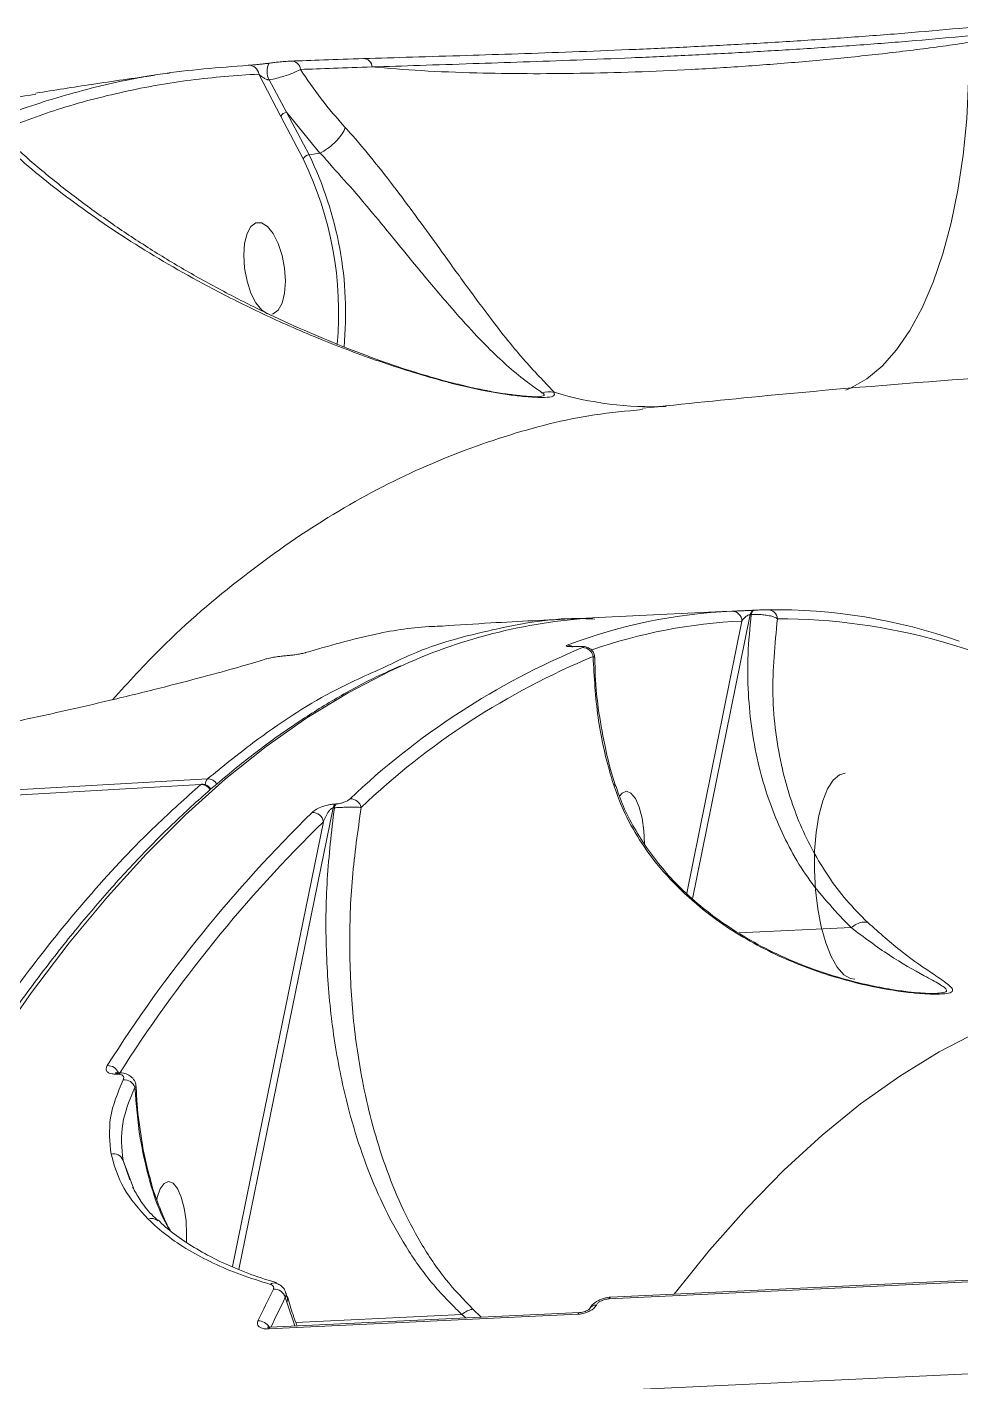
# Model space of a CAD drawing. Header units: millimetres. Extents: x -7151 to 6134, y -5040 to 5562.
# Drawn here: x -2228.9 to -2138.3, y 545.3 to 676.7 of the extents above; entities that cross this region are included whole.
import ezdxf

# ---------------------------------------------------------------- set-up
doc = ezdxf.new("R2010")
doc.units = ezdxf.units.MM
doc.layers.add('DIKOM_ОБЪЕКТ', color=7, linetype='Continuous')

msp = doc.modelspace()

# ---------------------------------------------------------------- linework, layer by layer
at = {"layer": 'DIKOM_ОБЪЕКТ', "color": 7, "linetype": 'Continuous', "lineweight": 15}
for p, q in [((-2215.04, 672.259), (-2215.254, 672.228)), ((-2204.257, 668.064), (-2206.4, 672.172)), ((-2205.394, 671.595), (-2203.695, 668.468)), ((-2202.085, 663.936), (-2204.257, 668.064)), ((-2200.48, 664.506), (-2203.695, 668.468)), ((-2203.695, 668.468), (-2201.522, 664.34)), ((-2200.48, 664.506), (-2201.522, 664.34)), ((-2200.476, 664.507), (-2200.48, 664.506)), ((-2158.361, 620.171), (-2158.458, 620.167)), ((-2160.758, 620.067), (-2173.421, 619.471)), ((-2164.878, 592.721), (-2159.517, 619.123)), ((-2158.715, 619.746), (-2164.312, 592.178)), ((-2158.618, 619.751), (-2158.715, 619.746)), ((-2175.559, 616.658), (-2175.597, 616.649)), ((-2175.567, 616.651), (-2175.597, 616.649)), ((-2199.178, 601.008), (-2208.335, 556.247)), ((-2199.064, 601.013), (-2199.178, 601.008)), ((-2199.016, 601.381), (-2198.902, 601.387)), ((-2208.956, 556.514), (-2200.13, 599.662)), ((-2148.936, 589.39), (-2159.828, 588.877)), ((-2140.647, 583.02), (-2140.538, 583.031)), ((-2220.175, 575.195), (-2220.257, 575.191)), ((-2220.03, 575.302), (-2220.112, 575.298)), ((-2220.03, 575.302), (-2220.038, 575.301)), ((-2219.558, 566.82), (-2219.16, 565.761)), ((-2218.905, 564.925), (-2219.558, 566.82)), ((-2219.16, 565.761), (-2218.544, 564.123)), ((-2252.117, 540.743), (-1798.11, 562.095)), ((-2094.405, 557.22), (-2172.261, 553.558)), ((-2094.583, 557.054), (-2172.439, 553.392)), ((-2203.68, 553.055), (-2203.82, 553.54)), ((-2203.635, 553.524), (-2203.771, 553.992)), ((-2175.445, 551.893), (-2205.462, 550.481)), ((-2175.265, 552.062), (-2205.282, 550.65)), ((-2202.905, 550.762), (-2203.68, 553.055)), ((-2186.705, 551.864), (-2202.804, 551.107)), ((-2186.3, 551.543), (-2186.705, 551.864)), ((-2185.627, 552.393), (-2184.814, 551.613))]:
    msp.add_line(p, q, dxfattribs=at)
at = {"layer": 'DIKOM_ОБЪЕКТ', "color": 7, "linetype": 'Continuous', "lineweight": 15, "flags": 128}
for points in [[(-2137.501, 675.227), (-2137.525, 671.491), (-2137.711, 667.839), (-2138.057, 664.307), (-2138.56, 660.926), (-2139.215, 657.727), (-2140.018, 654.739), (-2140.959, 651.99), (-2142.031, 649.504), (-2143.224, 647.304), (-2144.527, 645.41), (-2145.928, 643.84), (-2147.414, 642.607), (-2148.973, 641.724), (-2149.487, 641.515)], [(-2205.125, 648.891), (-2204.986, 648.926), (-2204.502, 649.282), (-2204.127, 649.967), (-2203.889, 650.925), (-2203.809, 652.078), (-2203.893, 653.333), (-2204.134, 654.588), (-2204.512, 655.741), (-2204.998, 656.7), (-2205.55, 657.386), (-2206.126, 657.744), (-2206.677, 657.744), (-2207.161, 657.388), (-2207.536, 656.703), (-2207.774, 655.745), (-2207.854, 654.592), (-2207.77, 653.337), (-2207.529, 652.082), (-2207.151, 650.929), (-2206.666, 649.97), (-2206.113, 649.284), (-2205.537, 648.926)], [(-2158.715, 619.746), (-2158.694, 619.838), (-2158.668, 619.92), (-2158.639, 619.992), (-2158.607, 620.053), (-2158.572, 620.101), (-2158.535, 620.137), (-2158.496, 620.159), (-2158.455, 620.167)], [(-2158.618, 619.751), (-2158.597, 619.842), (-2158.571, 619.925), (-2158.542, 619.997), (-2158.51, 620.058), (-2158.475, 620.106), (-2158.438, 620.141), (-2158.399, 620.163), (-2158.359, 620.171)], [(-2192.328, 614.885), (-2193.673, 614.269), (-2197.717, 612.173), (-2201.724, 609.73), (-2205.691, 606.942), (-2209.614, 603.811), (-2213.49, 600.34), (-2217.316, 596.532), (-2221.087, 592.389), (-2224.803, 587.917), (-2228.458, 583.117), (-2232.05, 577.994), (-2235.577, 572.554), (-2239.034, 566.799), (-2242.42, 560.735), (-2245.73, 554.368), (-2248.964, 547.702), (-2252.117, 540.743)], [(-2212.025, 603.267), (-2231.746, 602.145), (-2251.412, 600.672), (-2271.017, 598.847), (-2290.555, 596.672), (-2310.019, 594.147), (-2329.405, 591.272), (-2348.706, 588.049), (-2367.917, 584.478), (-2387.031, 580.561)], [(-2386.39, 581.107), (-2367.276, 585.024), (-2348.065, 588.595), (-2328.764, 591.818), (-2309.379, 594.693), (-2289.914, 597.218), (-2270.376, 599.393), (-2250.771, 601.218), (-2231.105, 602.691), (-2211.384, 603.813)], [(-2211.937, 603.305), (-2211.96, 603.302), (-2212.025, 603.267)], [(-2149.502, 604.374), (-2150.059, 604.212), (-2150.667, 603.694), (-2151.216, 602.84), (-2151.685, 601.68), (-2152.06, 600.256), (-2152.324, 598.621), (-2152.47, 596.832), (-2152.491, 594.954), (-2152.387, 593.056), (-2152.163, 591.207), (-2151.824, 589.472), (-2151.385, 587.914), (-2150.862, 586.591), (-2150.271, 585.549), (-2149.636, 584.826), (-2148.98, 584.449), (-2148.562, 584.396)], [(-2168.973, 597.52), (-2169.029, 598.792), (-2169.206, 600.018), (-2169.491, 601.09), (-2169.861, 601.921), (-2170.285, 602.446), (-2170.728, 602.62), (-2171.156, 602.429), (-2171.403, 602.127)], [(-2118.216, 584.025), (-2120.754, 583.834), (-2124.733, 583.243), (-2128.69, 582.298), (-2132.62, 580.999), (-2136.52, 579.348), (-2140.386, 577.347), (-2144.215, 574.996), (-2148.003, 572.299), (-2151.746, 569.258), (-2155.442, 565.876), (-2159.087, 562.156), (-2162.676, 558.101), (-2166.106, 553.847)], [(-2220.114, 575.298), (-2220.169, 575.281), (-2220.257, 575.191)], [(-2220.038, 575.301), (-2220.087, 575.285), (-2220.175, 575.195)], [(-2213.42, 558.894), (-2213.391, 559.675), (-2213.447, 560.954), (-2213.624, 562.179), (-2213.909, 563.252), (-2214.279, 564.083), (-2214.703, 564.607), (-2215.146, 564.781), (-2215.574, 564.591), (-2215.951, 564.052), (-2216.248, 563.208), (-2216.29, 563.03)], [(-2204.716, 554.902), (-2204.737, 554.91), (-2204.763, 554.918)], [(-2175.262, 552.062), (-2175.265, 552.062), (-2175.33, 552.041), (-2175.39, 551.984), (-2175.445, 551.893)]]:
    msp.add_lwpolyline(points, dxfattribs=at)
at = {"layer": 'DIKOM_ОБЪЕКТ', "color": 7, "linetype": 'Continuous', "lineweight": 15}
for centre, radius, start, end in [((-2207.33, 672.092), 0.933, 4.91718, 95.47036), ((-2203.706, 672.422), 1.879, 154.78776, 206.11855), ((-2203.255, 672.523), 0.904, 5.85627, 94.64041), ((-2196.223, 672.853), 0.815, 0.09232, 90.42184), ((-2203.595, 667.735), 0.74, 97.82319, 153.65225), ((-2201.422, 663.607), 0.74, 97.8298, 153.65365), ((-2232.82, 648.99), 34.177, 354.88796, 25.93293), ((-2233.048, 648.957), 35.079, 354.63132, 26.01147), ((-2178.27, 638.866), 2.493, 77.94124, 105.20877), ((-2168.277, 672.835), 32.922, 253.27915, 272.42936), ((-2156.25, 566.996), 53.233, 70.45381, 90.8656), ((-2157.037, 619.262), 0.962, 4.77322, 91.03006), ((-2170.642, 566.743), 52.801, 93.01738, 114.24959), ((-2158.202, 568.544), 51.585, 92.55492, 110.7322), ((-2157.251, 567.934), 51.239, 92.53462, 109.24696), ((-2160.487, 619.108), 0.97, 0.90844, 90.82804), ((-2155.959, 561.466), 57.876, 58.43126, 90.11844), ((-2147.029, 548.898), 73.198, 112.4437, 133.62315), ((-2176.424, 615.859), 0.93, 60.3055, 92.39514), ((-2174.959, 615.542), 1.01, 7.75795, 90.82934), ((-2146.08, 548.182), 73.026, 112.44271, 133.62482), ((-2211.998, 602.221), 1.046, 30.33121, 91.4929), ((-2211.89, 602.306), 1, 30.22714, 92.74145), ((-2210.6, 603.221), 0.982, 142.92657, 177.83205), ((-2211.358, 602.769), 1.045, 31.29535, 91.44207), ((-2197.508, 600.816), 1.07, 12.32201, 91.09289), ((-2105.378, 502.665), 137.002, 134.38694, 147.63054), ((-2201.19, 599.498), 1.073, 8.81122, 91.13552), ((-2198.46, 600.918), 0.723, 140.12276, 172.83064), ((-2198.334, 600.918), 0.736, 140.41035, 172.54306), ((-2104.54, 502.001), 136.656, 134.38584, 147.63141), ((-2221.056, 574.88), 1.133, 22.33877, 91.8105), ((-2219.464, 573.541), 1.106, 18.44869, 94.23951), ((-2220.465, 566.481), 0.969, 20.49895, 105.30009), ((-2216.78, 560.347), 0.84, 46.14074, 114.37226), ((-2204.887, 554.366), 0.565, 77.34694, 130.59475), ((-1965.474, 436.558), 266.898, 153.81427, 154.54996), ((-1960.898, 434.095), 270.699, 153.81653, 154.49536), ((-2204.923, 553.175), 1.161, 18.30273, 92.83234), ((-2204.281, 553.349), 0.669, 333.93994, 15.14022), ((-2172.208, 553.324), 0.24, 102.72544, 163.39463), ((-2173.644, 552.026), 0.768, 89.81998, 151.64275), ((-2206.426, 550.049), 1.202, 30.35036, 92.20819), ((-2205.227, 550.412), 0.245, 103.12212, 163.52638)]:
    msp.add_arc(centre, radius, start, end, dxfattribs=at)
for points, knots in [([(-2196.229, 673.668), (-2194.686, 673.715), (-2191.6, 673.81), (-2186.505, 673.964), (-2181.277, 674.131), (-2176.002, 674.316), (-2170.514, 674.532), (-2164.875, 674.786), (-2159.163, 675.081), (-2153.454, 675.421), (-2147.831, 675.809), (-2142.336, 676.24), (-2138.866, 676.563), (-2137.133, 676.724)], [0, 0, 0, 0, 0.100973, 0.201937, 0.2903357, 0.3790222, 0.4674258, 0.5561111, 0.6450885, 0.7337819, 0.8224266, 0.9113526, 1, 1, 1, 1]), ([(-2137.545, 675.875), (-2139.242, 675.719), (-2142.641, 675.406), (-2148.024, 674.988), (-2153.531, 674.611), (-2159.121, 674.28), (-2164.714, 673.991), (-2170.236, 673.741), (-2175.609, 673.526), (-2180.774, 673.34), (-2185.892, 673.168), (-2190.879, 673.007), (-2193.899, 672.906), (-2195.408, 672.855)], [0, 0, 0, 0, 0.0886947, 0.177671, 0.2663623, 0.3550653, 0.4440547, 0.5327628, 0.6211381, 0.7098018, 0.7981783, 0.8990893, 1, 1, 1, 1]), ([(-2195.408, 672.855), (-2193.841, 672.727), (-2190.707, 672.471), (-2185.589, 672.27), (-2180.409, 672.192), (-2175.255, 672.224), (-2169.907, 672.359), (-2164.422, 672.599), (-2158.875, 672.94), (-2153.334, 673.377), (-2147.879, 673.909), (-2142.549, 674.52), (-2139.182, 674.992), (-2137.501, 675.227)], [0, 0, 0, 0, 0.1033699, 0.2067483, 0.2946045, 0.3827314, 0.4705883, 0.5587435, 0.6471813, 0.7353375, 0.823466, 0.9118652, 1, 1, 1, 1]), ([(-2233.317, 667.282), (-2233.048, 667.391), (-2231.702, 667.936), (-2228.18, 669.244), (-2222.688, 670.879), (-2215.421, 672.407), (-2210.282, 672.801), (-2207.419, 673.021)], [0, 0, 0, 0, 0.03216677, 0.16083693, 0.41839658, 0.67595818, 1, 1, 1, 1]), ([(-2207.419, 673.021), (-2207.395, 673.022), (-2207.248, 673.029), (-2206.903, 673.055), (-2206.363, 673.108), (-2205.856, 673.164), (-2205.557, 673.203), (-2205.407, 673.223)], [0, 0, 0, 0, 0.0638816, 0.3886021, 0.6455402, 0.8223621, 1, 1, 1, 1]), ([(-2205.407, 673.223), (-2205.25, 673.243), (-2204.939, 673.283), (-2204.402, 673.342), (-2203.808, 673.398), (-2203.499, 673.415), (-2203.329, 673.425)], [0, 0, 0, 0, 0.1849848, 0.3686762, 0.6500822, 1, 1, 1, 1]), ([(-2203.329, 673.425), (-2202.295, 673.463), (-2200.214, 673.541), (-2197.564, 673.626), (-2196.229, 673.668)], [0, 0, 0, 0, 0.4965023, 1, 1, 1, 1]), ([(-2195.408, 672.855), (-2196.697, 672.813), (-2199.293, 672.731), (-2201.33, 672.654), (-2202.356, 672.616)], [0, 0, 0, 0, 0.4964865, 1, 1, 1, 1]), ([(-2206.4, 672.172), (-2208.6, 672.019), (-2212.999, 671.713), (-2219.501, 670.525), (-2225.73, 668.911), (-2229.735, 667.387), (-2231.638, 666.663)], [0, 0, 0, 0, 0.2553603, 0.5107259, 0.7674909, 1, 1, 1, 1]), ([(-2216.493, 672.05), (-2218.522, 671.764), (-2222.375, 671.222), (-2226.22, 670.605), (-2228.04, 670.313)], [0, 0, 0, 0, 0.5265154, 1, 1, 1, 1]), ([(-2205.394, 671.595), (-2205.43, 671.599), (-2205.493, 671.607), (-2205.622, 671.646), (-2205.817, 671.729), (-2206.085, 671.894), (-2206.28, 672.053), (-2206.383, 672.155), (-2206.4, 672.172)], [0, 0, 0, 0, 0.0724217, 0.1226622, 0.2787612, 0.5489938, 0.9247255, 1, 1, 1, 1]), ([(-2202.356, 672.616), (-2202.58, 672.5), (-2202.991, 672.287), (-2203.862, 671.983), (-2204.67, 671.751), (-2205.148, 671.648), (-2205.394, 671.595)], [0, 0, 0, 0, 0.3312404, 0.607805, 0.7983, 1, 1, 1, 1]), ([(-2202.356, 672.616), (-2201.709, 671.655), (-2200.41, 669.726), (-2198.804, 667.898), (-2197.998, 666.98)], [0, 0, 0, 0, 0.497856, 1, 1, 1, 1]), ([(-2228.027, 670.231), (-2230.833, 669.731), (-2236.994, 668.633), (-2246.223, 665.317), (-2255.641, 660.668), (-2264.667, 654.744), (-2273.296, 647.665), (-2281.661, 639.299), (-2289.731, 629.638), (-2297.446, 618.631), (-2303.956, 607.968), (-2307.688, 600.521), (-2309.171, 597.562)], [0, 0, 0, 0, 0.088947, 0.1952519, 0.3014697, 0.4046892, 0.5079883, 0.611208, 0.7174252, 0.82373, 0.9299479, 1, 1, 1, 1]), ([(-2187.785, 642.251), (-2188.791, 642.532), (-2190.987, 643.144), (-2194.317, 644.259), (-2197.891, 645.59), (-2201.64, 647.142), (-2205.507, 648.898), (-2209.406, 650.851), (-2213.244, 652.961), (-2216.996, 655.222), (-2220.64, 657.629), (-2224.159, 660.165), (-2227.444, 662.786), (-2229.991, 664.998), (-2231.315, 666.335), (-2231.748, 666.772)], [0, 0, 0, 0, 0.0518611, 0.1131823, 0.1791078, 0.2507017, 0.3298008, 0.4115915, 0.4964857, 0.5841619, 0.6743241, 0.7672911, 0.86208, 0.9549043, 1, 1, 1, 1]), ([(-2197.998, 666.98), (-2198.009, 666.95), (-2198.043, 666.857), (-2198.179, 666.565), (-2198.493, 666.073), (-2199.057, 665.457), (-2199.75, 664.88), (-2200.224, 664.637), (-2200.476, 664.507)], [0, 0, 0, 0, 0.0342854, 0.1061118, 0.3220639, 0.5380623, 0.7540346, 1, 1, 1, 1]), ([(-2197.998, 666.98), (-2197.756, 666.711), (-2196.776, 665.618), (-2195.025, 663.505), (-2192.797, 660.629), (-2190.635, 657.708), (-2188.332, 654.518), (-2185.945, 651.21), (-2183.688, 648.164), (-2181.75, 645.724), (-2180.092, 643.769), (-2178.558, 642.211), (-2178.018, 641.606), (-2177.749, 641.305)], [0, 0, 0, 0, 0.0276013, 0.1121798, 0.1968229, 0.280741, 0.3647053, 0.4782506, 0.5919094, 0.6886572, 0.785422, 0.8928591, 1, 1, 1, 1]), ([(-2187.653, 642.173), (-2187.878, 642.233), (-2190.167, 642.843), (-2194.396, 644.148), (-2200.067, 646.264), (-2205.397, 648.587), (-2211.468, 651.585), (-2218.057, 655.338), (-2224.778, 659.922), (-2229.206, 663.539), (-2231.394, 665.602), (-2231.843, 666.026)], [0, 0, 0, 0, 0.011516, 0.1169963, 0.2229796, 0.32924, 0.4351014, 0.6083219, 0.7820021, 0.9552812, 1, 1, 1, 1]), ([(-2178.924, 641.272), (-2179.295, 641.532), (-2180.05, 642.061), (-2181.809, 643.434), (-2183.703, 645.178), (-2185.82, 647.355), (-2188.252, 650.102), (-2190.748, 653.092), (-2193.139, 656.019), (-2195.32, 658.654), (-2197.525, 661.325), (-2199.331, 663.178), (-2200.204, 664.303), (-2200.476, 664.507), (-2200.476, 664.507)], [0, 0, 0, 0, 0.1058575, 0.2153339, 0.3127848, 0.4120274, 0.5248107, 0.6413412, 0.7237025, 0.8082095, 0.889368, 0.9734891, 0.9999845, 1, 1, 1, 1]), ([(-2052.403, 645.423), (-2057.424, 645.453), (-2068.411, 645.52), (-2085.376, 645.242), (-2103.294, 644.667), (-2121.217, 643.771), (-2139.138, 642.554), (-2155.127, 641.216), (-2165.133, 640.174), (-2169.175, 639.753)], [0, 0, 0, 0, 0.12892043, 0.2821681, 0.43548933, 0.58889069, 0.74237495, 0.89593779, 1, 1, 1, 1]), ([(-2187.653, 642.173), (-2187.661, 642.184), (-2187.698, 642.233), (-2187.75, 642.234), (-2187.789, 642.235)], [0, 0, 0, 0, 0.2333736, 1, 1, 1, 1]), ([(-2184.045, 641.425), (-2184.632, 641.539), (-2185.851, 641.774), (-2187.111, 642.102), (-2187.764, 642.272)], [0, 0, 0, 0, 0.4820964, 1, 1, 1, 1]), ([(-2177.749, 641.305), (-2177.708, 641.16), (-2177.636, 640.911), (-2178.567, 640.789), (-2179.931, 640.831), (-2181.504, 640.984), (-2183.991, 641.32), (-2186.113, 641.814), (-2187.653, 642.173)], [0, 0, 0, 0, 0.1914622, 0.3312454, 0.4704832, 0.5823801, 0.6969259, 1, 1, 1, 1]), ([(-2179.082, 640.892), (-2179.082, 640.892), (-2179.082, 640.892), (-2179.172, 640.881), (-2179.546, 640.874), (-2180.218, 640.906), (-2181.152, 640.984), (-2182.41, 641.146), (-2183.432, 641.3), (-2184.013, 641.419), (-2184.045, 641.425)], [0, 0, 0, 0, 0.0001864, 0.1052995, 0.2305168, 0.3756507, 0.5346683, 0.7502959, 0.9864625, 1, 1, 1, 1]), ([(-2179.111, 640.908), (-2178.998, 640.92), (-2178.53, 640.969), (-2178.754, 641.142), (-2178.924, 641.272)], [0, 0, 0, 0, 0.24085487, 1, 1, 1, 1]), ([(-2169.162, 639.625), (-2170.717, 639.486), (-2175.27, 639.08), (-2182.618, 637.147), (-2191.267, 633.883), (-2199.741, 629.352), (-2207.995, 623.558), (-2214.966, 617.633), (-2219.034, 613.191), (-2220.584, 611.498)], [0, 0, 0, 0, 0.0831497, 0.2435016, 0.4037317, 0.5686196, 0.7336409, 0.8985281, 1, 1, 1, 1]), ([(-2160.501, 620.078), (-2160.489, 620.078), (-2160.399, 620.082), (-2160.172, 620.092), (-2159.762, 620.109), (-2159.328, 620.127), (-2158.881, 620.147), (-2158.597, 620.16), (-2158.455, 620.167)], [0, 0, 0, 0, 0.0393033, 0.2872574, 0.4951448, 0.670891, 0.8352062, 1, 1, 1, 1]), ([(-2158.359, 620.171), (-2158.267, 620.176), (-2158.083, 620.184), (-2157.795, 620.197), (-2157.52, 620.208), (-2157.263, 620.218), (-2157.121, 620.222), (-2157.063, 620.223), (-2157.054, 620.224)], [0, 0, 0, 0, 0.1673522, 0.3343069, 0.5090955, 0.7130431, 0.9577766, 1, 1, 1, 1]), ([(-2194.142, 614.675), (-2193.288, 615.095), (-2189.855, 616.782), (-2183.642, 618.37), (-2177.699, 619.489), (-2174.365, 619.34), (-2173.782, 619.314)], [0, 0, 0, 0, 0.1283029, 0.5162645, 0.9154986, 1, 1, 1, 1]), ([(-2175.671, 619.349), (-2178.407, 619.225), (-2182.713, 619.028), (-2187.011, 618.744), (-2188.58, 618.64)], [0, 0, 0, 0, 0.6351899, 1, 1, 1, 1]), ([(-2158.715, 619.746), (-2158.74, 619.743), (-2158.79, 619.738), (-2158.899, 619.705), (-2159.039, 619.635), (-2159.202, 619.515), (-2159.366, 619.352), (-2159.466, 619.215), (-2159.511, 619.134), (-2159.517, 619.123)], [0, 0, 0, 0, 0.0553111, 0.1097272, 0.2438101, 0.4176129, 0.6519123, 0.9519114, 1, 1, 1, 1]), ([(-2148.932, 589.391), (-2150.335, 590.865), (-2153.175, 593.852), (-2156.058, 599.178), (-2157.747, 604.136), (-2158.591, 608.467), (-2158.949, 612.128), (-2158.999, 615.892), (-2158.745, 618.464), (-2158.618, 619.751)], [0, 0, 0, 0, 0.1852078, 0.3752209, 0.5580253, 0.6672702, 0.7765202, 0.8882569, 1, 1, 1, 1]), ([(-2156.078, 619.342), (-2156.094, 619.353), (-2156.199, 619.428), (-2156.475, 619.55), (-2156.972, 619.674), (-2157.509, 619.747), (-2158.073, 619.778), (-2158.435, 619.76), (-2158.618, 619.751)], [0, 0, 0, 0, 0.0391292, 0.2683673, 0.4663845, 0.6436473, 0.8199008, 1, 1, 1, 1]), ([(-2156.078, 619.342), (-2156.324, 616.867), (-2156.695, 613.127), (-2156.286, 608.295), (-2155.533, 604.034), (-2153.999, 599.281), (-2151.735, 595.102), (-2149.418, 592.007), (-2148.02, 590.6), (-2147.32, 589.896)], [0, 0, 0, 0, 0.2227168, 0.3367346, 0.4507483, 0.6310051, 0.8132761, 0.9066474, 1, 1, 1, 1]), ([(-2188.579, 618.624), (-2188.908, 618.618), (-2191.074, 618.581), (-2195.519, 617.89), (-2199.598, 616.716), (-2201.871, 616.061)], [0, 0, 0, 0, 0.0736929, 0.4839065, 1, 1, 1, 1]), ([(-2175.597, 616.649), (-2175.667, 616.647), (-2175.894, 616.637), (-2176.232, 616.639), (-2176.503, 616.667), (-2176.604, 616.719), (-2176.51, 616.765), (-2176.463, 616.789)], [0, 0, 0, 0, 0.093268, 0.3040018, 0.5303192, 0.7651869, 1, 1, 1, 1]), ([(-2175.634, 616.657), (-2175.703, 616.654), (-2175.882, 616.646), (-2176.067, 616.649), (-2176.179, 616.658), (-2176.183, 616.659), (-2176.184, 616.659)], [0, 0, 0, 0, 0.22922108, 0.59587069, 0.86960012, 1, 1, 1, 1]), ([(-2173.83, 615.631), (-2173.827, 615.651), (-2173.809, 615.799), (-2173.904, 616.047), (-2174.079, 616.307), (-2174.285, 616.475), (-2174.491, 616.576), (-2174.693, 616.632), (-2174.959, 616.666), (-2175.238, 616.674), (-2175.506, 616.658), (-2175.572, 616.654)], [0, 0, 0, 0, 0.0241407, 0.1739189, 0.2921018, 0.393902, 0.4858116, 0.5737456, 0.6826813, 0.9223326, 1, 1, 1, 1]), ([(-2174.974, 616.552), (-2174.942, 616.568), (-2174.879, 616.602), (-2174.948, 616.638), (-2175.133, 616.658), (-2175.364, 616.659), (-2175.52, 616.653), (-2175.567, 616.651)], [0, 0, 0, 0, 0.23363389, 0.46730575, 0.69553143, 0.90876729, 1, 1, 1, 1]), ([(-2205.711, 615.444), (-2206.567, 615.183), (-2208.292, 614.657), (-2210.61, 614.027), (-2211.778, 613.71)], [0, 0, 0, 0, 0.4964881, 1, 1, 1, 1]), ([(-2203.756, 615.758), (-2203.914, 615.744), (-2204.229, 615.715), (-2204.748, 615.646), (-2205.304, 615.553), (-2205.566, 615.483), (-2205.711, 615.444)], [0, 0, 0, 0, 0.1848886, 0.3686516, 0.6501242, 1, 1, 1, 1]), ([(-2201.871, 616.061), (-2201.89, 616.055), (-2202.008, 616.017), (-2202.308, 615.947), (-2202.811, 615.864), (-2203.301, 615.799), (-2203.604, 615.772), (-2203.756, 615.758)], [0, 0, 0, 0, 0.063936, 0.3887021, 0.6456207, 0.822305, 1, 1, 1, 1]), ([(-2171.986, 603.296), (-2172.088, 603.632), (-2172.73, 605.742), (-2173.639, 609.828), (-2173.85, 613.703), (-2173.958, 615.678)], [0, 0, 0, 0, 0.0849958, 0.5334684, 1, 1, 1, 1]), ([(-2173.82, 615.632), (-2173.82, 615.632), (-2173.82, 615.632), (-2173.889, 615.655), (-2173.958, 615.678)], [0, 0, 0, 0, 0.0003243, 1, 1, 1, 1]), ([(-2171.754, 603.096), (-2171.773, 603.148), (-2172.195, 604.303), (-2172.773, 606.682), (-2173.435, 610.223), (-2173.766, 613.224), (-2173.78, 615.042), (-2173.784, 615.631)], [0, 0, 0, 0, 0.0131837, 0.2951918, 0.5788306, 0.8637123, 1, 1, 1, 1]), ([(-2211.778, 613.71), (-2213.147, 613.35), (-2215.885, 612.631), (-2220.535, 611.498), (-2225.385, 610.378), (-2230.35, 609.292), (-2235.583, 608.213), (-2241.03, 607.163), (-2246.615, 606.163), (-2252.265, 605.231), (-2257.904, 604.394), (-2263.48, 603.648), (-2267.064, 603.25), (-2268.854, 603.051)], [0, 0, 0, 0, 0.1009669, 0.2019326, 0.2903372, 0.3790251, 0.4674232, 0.5561142, 0.645087, 0.7337796, 0.8224271, 0.9113527, 1, 1, 1, 1]), ([(-2192.638, 614.774), (-2193.427, 614.428), (-2195.512, 613.513), (-2198.854, 611.679), (-2202.669, 609.311), (-2206.445, 606.62), (-2210.181, 603.625), (-2213.874, 600.323), (-2217.521, 596.718), (-2221.118, 592.814), (-2224.664, 588.614), (-2228.154, 584.12), (-2231.587, 579.337), (-2234.959, 574.269), (-2238.269, 568.919), (-2241.514, 563.292), (-2244.691, 557.393), (-2247.798, 551.221), (-2250.497, 545.519), (-2252.142, 541.812), (-2252.799, 540.332)], [0, 0, 0, 0, 0.03507323, 0.09269613, 0.15039159, 0.20815501, 0.265977, 0.32384769, 0.38175704, 0.43969705, 0.49765756, 0.55563154, 0.61361292, 0.67159858, 0.72958506, 0.78756841, 0.84554656, 0.90352099, 0.96149009, 1, 1, 1, 1]), ([(-2211.384, 603.813), (-2209.912, 605.002), (-2205.947, 608.206), (-2200.208, 611.988), (-2195.879, 613.906), (-2194.142, 614.675)], [0, 0, 0, 0, 0.2611429, 0.703554, 1, 1, 1, 1]), ([(-2244.072, -100.375), (-2245.322, -97.147), (-2248.691, -88.452), (-2253.946, -73.541), (-2259.745, -55.484), (-2265.276, -36.45), (-2270.509, -16.481), (-2275.419, 4.38), (-2279.899, 25.673), (-2283.942, 47.313), (-2287.554, 69.213), (-2290.791, 91.728), (-2293.629, 114.806), (-2296.046, 138.379), (-2297.988, 161.928), (-2299.462, 185.372), (-2300.481, 208.635), (-2301.062, 232.096), (-2301.183, 255.681), (-2300.834, 279.308), (-2300.021, 302.458), (-2298.759, 325.063), (-2297.071, 347.066), (-2294.929, 368.828), (-2292.32, 390.26), (-2289.244, 411.278), (-2285.768, 431.42), (-2281.912, 450.636), (-2277.707, 468.9), (-2273.083, 486.509), (-2268.039, 503.372), (-2262.583, 519.411), (-2257.078, 533.643), (-2251.598, 546.2), (-2246.206, 557.236), (-2240.582, 567.477), (-2234.742, 576.882), (-2228.745, 585.354), (-2222.625, 592.856), (-2217.058, 598.774), (-2213.482, 601.967), (-2212.025, 603.267)], [0, 0, 0, 0, 0.01565217, 0.04216818, 0.0687043, 0.09522033, 0.12250635, 0.14981455, 0.17710072, 0.20361656, 0.23015287, 0.25666872, 0.28395485, 0.31126311, 0.33854917, 0.36506506, 0.39160135, 0.41811723, 0.44540327, 0.47271161, 0.49999766, 0.52651351, 0.55304981, 0.57956564, 0.60685174, 0.63416006, 0.66144602, 0.68796205, 0.71449824, 0.74101391, 0.7683, 0.79560846, 0.82289432, 0.8459724, 0.86907749, 0.89218274, 0.91550668, 0.93883092, 0.96156416, 0.98434866, 1, 1, 1, 1]), ([(-2147.32, 589.896), (-2146.189, 588.895), (-2143.896, 586.865), (-2141.237, 585.072), (-2139.722, 584.058), (-2139.145, 583.557), (-2139.006, 583.24), (-2139.374, 583.018), (-2140.457, 582.907), (-2141.769, 582.96), (-2143.953, 583.159), (-2146.922, 583.626), (-2151.588, 584.84), (-2156.749, 586.86), (-2161.432, 589.607), (-2165.128, 592.623), (-2167.7, 595.368), (-2169.737, 598.255), (-2171.129, 600.87), (-2171.733, 602.579), (-2171.986, 603.296)], [0, 0, 0, 0, 0.0952089, 0.1929589, 0.2448, 0.2710707, 0.2981721, 0.324289, 0.3503869, 0.3910784, 0.4019429, 0.4719665, 0.5438104, 0.6393961, 0.7378496, 0.7988558, 0.8613669, 0.911374, 0.9628358, 1, 1, 1, 1]), ([(-2171.986, 603.296), (-2171.973, 603.29), (-2171.866, 603.247), (-2171.758, 603.184), (-2171.768, 603.095), (-2171.769, 603.083)], [0, 0, 0, 0, 0.1082883, 0.8731918, 1, 1, 1, 1]), ([(-2140.536, 583.019), (-2140.581, 583.015), (-2140.764, 583.002), (-2141.318, 583.003), (-2142.238, 583.051), (-2143.511, 583.176), (-2145.216, 583.417), (-2147.392, 583.836), (-2150.065, 584.515), (-2153.031, 585.488), (-2156.105, 586.774), (-2159.033, 588.309), (-2161.707, 590.031), (-2164.108, 591.92), (-2166.143, 593.863), (-2167.879, 595.878), (-2169.331, 597.928), (-2170.535, 600.065), (-2171.336, 601.801), (-2171.638, 602.797), (-2171.728, 603.094)], [0, 0, 0, 0, 0.0077762, 0.031549, 0.0603665, 0.0959322, 0.1403797, 0.2004689, 0.2692664, 0.3511985, 0.4362085, 0.5173433, 0.5944172, 0.6677827, 0.7381108, 0.7967437, 0.8589377, 0.9189439, 0.9758964, 1, 1, 1, 1]), ([(-2198.902, 601.387), (-2198.824, 601.393), (-2198.67, 601.406), (-2198.401, 601.462), (-2198.081, 601.56), (-2197.752, 601.71), (-2197.606, 601.825), (-2197.529, 601.886)], [0, 0, 0, 0, 0.1190729, 0.2374105, 0.4123344, 0.6911327, 1, 1, 1, 1]), ([(-2201.211, 600.571), (-2201.087, 600.67), (-2200.851, 600.861), (-2200.316, 601.105), (-2199.799, 601.263), (-2199.375, 601.352), (-2199.136, 601.372), (-2199.016, 601.381)], [0, 0, 0, 0, 0.3088894, 0.5922663, 0.7697234, 0.8843774, 1, 1, 1, 1]), ([(-2199.178, 601.008), (-2199.195, 601.006), (-2199.232, 601.001), (-2199.302, 600.969), (-2199.442, 600.871), (-2199.815, 600.432), (-2199.989, 600.007), (-2200.13, 599.662)], [0, 0, 0, 0, 0.0234938, 0.0520353, 0.1043271, 0.2734161, 1, 1, 1, 1]), ([(-2186.697, 551.867), (-2187.709, 552.879), (-2189.746, 554.917), (-2192.159, 558.411), (-2194.2, 562.101), (-2195.874, 565.982), (-2197.239, 570.025), (-2198.483, 574.897), (-2199.446, 580.614), (-2199.927, 587.248), (-2199.876, 594.052), (-2199.335, 598.693), (-2199.064, 601.013)], [0, 0, 0, 0, 0.0822824, 0.1655619, 0.2475173, 0.3294896, 0.4129256, 0.4963681, 0.6209039, 0.7454517, 0.8727279, 1, 1, 1, 1]), ([(-2196.463, 601.044), (-2196.599, 601.056), (-2196.867, 601.078), (-2197.498, 601.081), (-2198.101, 601.065), (-2198.614, 601.043), (-2198.911, 601.023), (-2199.064, 601.013)], [0, 0, 0, 0, 0.2735957, 0.5372095, 0.7207293, 0.8565313, 1, 1, 1, 1]), ([(-2196.463, 601.044), (-2196.786, 598.768), (-2197.432, 594.217), (-2197.657, 587.438), (-2197.337, 580.726), (-2196.298, 573.595), (-2194.663, 567.501), (-2192.631, 562.443), (-2190.7, 558.745), (-2188.442, 555.324), (-2186.529, 553.332), (-2185.627, 552.393)], [0, 0, 0, 0, 0.1269765, 0.253957, 0.3836735, 0.5133775, 0.6746751, 0.7565657, 0.8384317, 0.923824, 1, 1, 1, 1]), ([(-2147.32, 589.896), (-2147.37, 589.908), (-2147.53, 589.944), (-2147.884, 589.931), (-2148.397, 589.773), (-2148.754, 589.518), (-2148.932, 589.391)], [0, 0, 0, 0, 0.107423, 0.3494195, 0.6747133, 1, 1, 1, 1]), ([(-2148.936, 589.39), (-2148.935, 589.39), (-2148.934, 589.39), (-2148.933, 589.39), (-2148.933, 589.39), (-2148.932, 589.391)], [0, 0, 0, 0, 0.4169089, 0.8260365, 1, 1, 1, 1]), ([(-2140.538, 583.031), (-2140.324, 583.046), (-2139.804, 583.08), (-2139.59, 583.267), (-2139.774, 583.528), (-2140.109, 583.752), (-2140.721, 584.123), (-2142.259, 584.941), (-2145.169, 586.586), (-2147.68, 588.455), (-2148.936, 589.39)], [0, 0, 0, 0, 0.0496229, 0.1203354, 0.1881182, 0.2563408, 0.2708209, 0.4225071, 0.7111447, 1, 1, 1, 1]), ([(-2220.257, 575.191), (-2220.384, 575.192), (-2220.636, 575.193), (-2220.946, 575.286), (-2221.174, 575.464), (-2221.239, 575.721), (-2221.138, 575.92), (-2221.092, 576.012)], [0, 0, 0, 0, 0.1522376, 0.3041357, 0.5080287, 0.7732662, 1, 1, 1, 1]), ([(-2220.721, 567.415), (-2220.841, 568.591), (-2221.083, 570.974), (-2220.062, 573.411), (-2219.545, 574.644)], [0, 0, 0, 0, 0.4937618, 1, 1, 1, 1]), ([(-2219.944, 575.316), (-2219.996, 575.309), (-2220.103, 575.295), (-2220.227, 575.296), (-2220.303, 575.307), (-2220.31, 575.309), (-2220.314, 575.311)], [0, 0, 0, 0, 0.2508608, 0.5123302, 0.74904, 1, 1, 1, 1]), ([(-2219.545, 574.644), (-2219.52, 574.719), (-2219.47, 574.868), (-2219.565, 575.043), (-2219.754, 575.152), (-2219.967, 575.197), (-2220.116, 575.195), (-2220.175, 575.195)], [0, 0, 0, 0, 0.271799, 0.5389343, 0.7376794, 0.8966452, 1, 1, 1, 1]), ([(-2218.319, 573.99), (-2218.316, 574.017), (-2218.293, 574.212), (-2218.448, 574.584), (-2218.781, 574.983), (-2219.263, 575.227), (-2219.69, 575.327), (-2219.969, 575.292), (-2220.037, 575.284)], [0, 0, 0, 0, 0.0354774, 0.2504607, 0.4694273, 0.6807902, 0.9227497, 1, 1, 1, 1]), ([(-2218.415, 573.891), (-2218.91, 572.714), (-2219.913, 570.33), (-2219.677, 568), (-2219.558, 566.82)], [0, 0, 0, 0, 0.4937612, 1, 1, 1, 1]), ([(-2218.32, 573.989), (-2218.316, 573.985), (-2218.284, 573.961), (-2218.355, 573.923), (-2218.415, 573.891)], [0, 0, 0, 0, 0.1520528, 1, 1, 1, 1]), ([(-2217.105, 565.282), (-2217.396, 566.509), (-2218.061, 569.319), (-2218.287, 572.243), (-2218.415, 573.891)], [0, 0, 0, 0, 0.4365612, 1, 1, 1, 1]), ([(-2216.94, 565.13), (-2217.038, 565.464), (-2217.461, 566.916), (-2217.906, 569.595), (-2218.245, 572.226), (-2218.274, 573.706), (-2218.28, 573.989)], [0, 0, 0, 0, 0.1178033, 0.5121645, 0.9069387, 1, 1, 1, 1]), ([(-2217.126, 561.112), (-2218, 562.088), (-2219.767, 564.064), (-2220.4, 566.289), (-2220.721, 567.415)], [0, 0, 0, 0, 0.4941773, 1, 1, 1, 1]), ([(-2215.062, 560.103), (-2215.206, 560.359), (-2215.965, 561.701), (-2216.595, 563.48), (-2217.012, 564.952), (-2217.105, 565.282)], [0, 0, 0, 0, 0.1543703, 0.8100989, 1, 1, 1, 1]), ([(-2216.987, 565.107), (-2216.985, 565.123), (-2216.974, 565.187), (-2217.041, 565.239), (-2217.097, 565.276), (-2217.105, 565.282)], [0, 0, 0, 0, 0.2237771, 0.8797003, 1, 1, 1, 1]), ([(-2214.936, 559.929), (-2214.957, 559.965), (-2215.383, 560.71), (-2216.005, 562.218), (-2216.662, 563.928), (-2216.89, 564.879), (-2216.947, 565.115)], [0, 0, 0, 0, 0.0220424, 0.4495276, 0.8627818, 1, 1, 1, 1]), ([(-2216.169, 560.978), (-2216.379, 561.175), (-2217.087, 561.836), (-2217.928, 562.927), (-2218.417, 563.836), (-2218.631, 564.237)], [0, 0, 0, 0, 0.1911796, 0.6442133, 1, 1, 1, 1]), ([(-2205.255, 554.795), (-2206.241, 555.102), (-2208.213, 555.714), (-2210.852, 556.837), (-2213.25, 558.109), (-2215.386, 559.527), (-2216.546, 560.584), (-2217.126, 561.112)], [0, 0, 0, 0, 0.19768322, 0.39539144, 0.59309237, 0.79654811, 1, 1, 1, 1]), ([(-2204.683, 554.979), (-2204.834, 555.019), (-2205.946, 555.313), (-2207.821, 556.001), (-2210.271, 557.04), (-2212.468, 558.213), (-2214.374, 559.499), (-2215.591, 560.44), (-2216.079, 560.968), (-2216.121, 561.013)], [0, 0, 0, 0, 0.0297286, 0.2188329, 0.4090749, 0.5999974, 0.7911728, 0.9821302, 1, 1, 1, 1]), ([(-2204.98, 554.335), (-2204.96, 554.396), (-2204.921, 554.517), (-2205.003, 554.672), (-2205.136, 554.758), (-2205.234, 554.789), (-2205.255, 554.795)], [0, 0, 0, 0, 0.3066889, 0.6132299, 0.9195437, 1, 1, 1, 1]), ([(-2203.792, 553.986), (-2203.818, 554.081), (-2203.884, 554.326), (-2204.167, 554.626), (-2204.477, 554.835), (-2204.694, 554.884), (-2204.767, 554.9)], [0, 0, 0, 0, 0.2054087, 0.5281651, 0.8410108, 1, 1, 1, 1]), ([(-2203.791, 553.986), (-2203.777, 553.961), (-2203.704, 553.831), (-2203.769, 553.67), (-2203.82, 553.54)], [0, 0, 0, 0, 0.1978595, 1, 1, 1, 1]), ([(-2202.684, 550.773), (-2202.816, 551.13), (-2203.142, 552.015), (-2203.43, 553.013), (-2203.602, 553.608)], [0, 0, 0, 0, 0.4037899, 1, 1, 1, 1]), ([(-2172.263, 553.55), (-2172.309, 553.55), (-2172.598, 553.549), (-2173.162, 553.398), (-2173.792, 553.055), (-2174.185, 552.696), (-2174.28, 552.439), (-2174.301, 552.382)], [0, 0, 0, 0, 0.0560569, 0.3507442, 0.6558543, 0.9233728, 1, 1, 1, 1]), ([(-2172.439, 553.392), (-2172.547, 553.381), (-2172.764, 553.359), (-2173.09, 553.25), (-2173.37, 553.1), (-2173.557, 552.939), (-2173.617, 552.835), (-2173.642, 552.794)], [0, 0, 0, 0, 0.2144837, 0.4286071, 0.64305, 0.8580371, 1, 1, 1, 1]), ([(-2186.705, 551.864), (-2186.704, 551.864), (-2186.702, 551.864), (-2186.699, 551.865), (-2186.697, 551.866), (-2186.697, 551.867)], [0, 0, 0, 0, 0.4532734, 0.7964235, 1, 1, 1, 1]), ([(-2185.627, 552.393), (-2185.66, 552.387), (-2185.833, 552.354), (-2186.203, 552.224), (-2186.521, 551.994), (-2186.697, 551.867)], [0, 0, 0, 0, 0.0926454, 0.4978001, 1, 1, 1, 1]), ([(-2173.642, 552.794), (-2173.678, 552.732), (-2173.769, 552.576), (-2174.049, 552.334), (-2174.467, 552.107), (-2174.957, 551.943), (-2175.282, 551.91), (-2175.445, 551.893)], [0, 0, 0, 0, 0.1417844, 0.3566616, 0.571335, 0.7857136, 1, 1, 1, 1]), ([(-2174.306, 552.417), (-2174.305, 552.418), (-2174.302, 552.423), (-2174.353, 552.371), (-2174.46, 552.298), (-2174.631, 552.208), (-2174.857, 552.127), (-2175.087, 552.075), (-2175.213, 552.068), (-2175.264, 552.065)], [0, 0, 0, 0, 0.0741435, 0.2117485, 0.3470271, 0.5039753, 0.684542, 0.8718887, 1, 1, 1, 1]), ([(-2205.462, 550.481), (-2205.563, 550.481), (-2205.82, 550.478), (-2206.168, 550.56), (-2206.435, 550.732), (-2206.56, 550.971), (-2206.501, 551.157), (-2206.472, 551.25)], [0, 0, 0, 0, 0.14064, 0.3551681, 0.5698556, 0.7848635, 1, 1, 1, 1]), ([(-2205.279, 550.654), (-2205.314, 550.652), (-2205.408, 550.646), (-2205.501, 550.658), (-2205.559, 550.676), (-2205.551, 550.672), (-2205.549, 550.671)], [0, 0, 0, 0, 0.2159904, 0.5791406, 0.892678, 1, 1, 1, 1])]:
    msp.add_open_spline(points, degree=3, knots=knots, dxfattribs=at)

doc.saveas('drawing.dxf')
